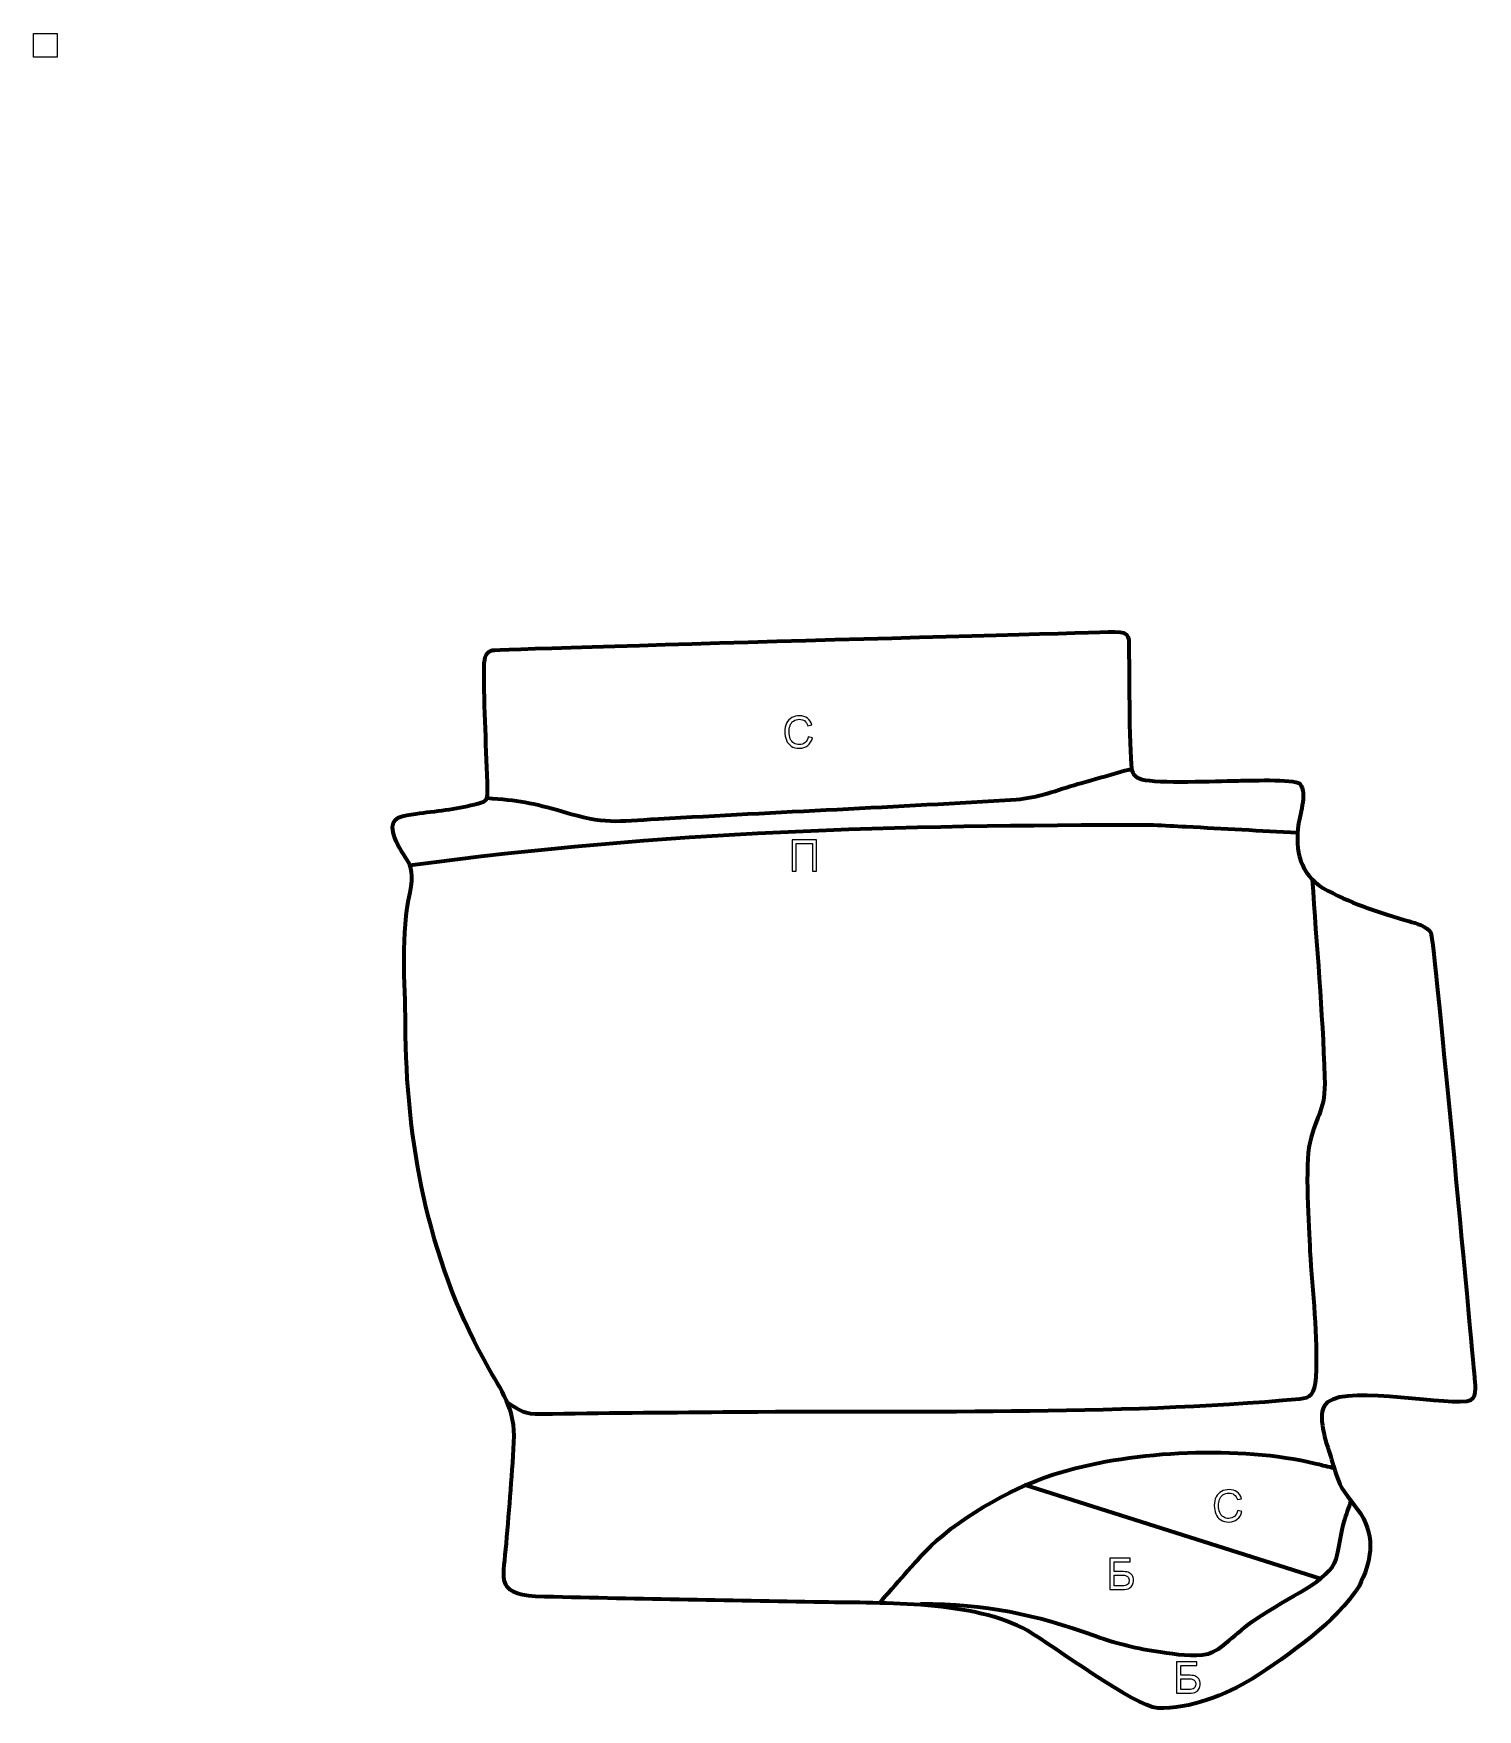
# Model space of a CAD drawing. Header units: millimetres. Extents: x 1073 to 1914, y -1 to 975.
import ezdxf

# ---------------------------------------------------------------- set-up
doc = ezdxf.new("R2010")
doc.units = ezdxf.units.MM
doc.header["$MEASUREMENT"] = 0
doc.header["$XCLIPFRAME"] = 0
for name, color, linetype in [('layer 1', 7, 'Continuous'), ('layer 2', 7, 'Continuous'), ('layer 3', 7, 'Continuous')]:
    doc.layers.add(name, color=color, linetype=linetype)
picture_1 = doc.add_image_def('image1.jpg', size_in_pixel=(71157, 71157))

msp = doc.modelspace()

# ---------------------------------------------------------------- linework, layer by layer
at = {"layer": 'layer 2', "color": 142}
for points, knots in [([(1524.0153, 565.3281), (1524.0153, 565.3281), (1526.4411, 564.7152), (1526.4411, 564.7152), (1526.4411, 564.7152), (1525.9347, 562.7277), (1525.0239, 561.2169), (1523.7089, 560.1742), (1523.7089, 560.1742), (1522.3938, 559.1315), (1520.7851, 558.6081), (1518.8827, 558.6081), (1518.8827, 558.6081), (1516.9165, 558.6081), (1515.3162, 559.0081), (1514.082, 559.8125), (1514.082, 559.8125), (1512.8479, 560.6126), (1511.9116, 561.7744), (1511.2689, 563.2938), (1511.2689, 563.2938), (1510.6263, 564.8174), (1510.3029, 566.4474), (1510.3029, 568.1923), (1510.3029, 568.1923), (1510.3029, 570.0946), (1510.6646, 571.7544), (1511.3924, 573.1716), (1511.3924, 573.1716), (1512.1201, 574.5888), (1513.1543, 575.6655), (1514.4949, 576.4018), (1514.4949, 576.4018), (1515.8355, 577.138), (1517.3123, 577.5041), (1518.9211, 577.5041), (1518.9211, 577.5041), (1520.7511, 577.5041), (1522.2874, 577.0402), (1523.5301, 576.1081), (1523.5301, 576.1081), (1524.7771, 575.1761), (1525.6453, 573.8696), (1526.1347, 572.1842), (1526.1347, 572.1842), (1526.1347, 572.1842), (1523.76, 571.6225), (1523.76, 571.6225), (1523.76, 571.6225), (1523.3386, 572.9503), (1522.7215, 573.9206), (1521.9172, 574.525), (1521.9172, 574.525), (1521.1128, 575.1335), (1520.0999, 575.4357), (1518.8785, 575.4357), (1518.8785, 575.4357), (1517.4783, 575.4357), (1516.3036, 575.0995), (1515.3631, 574.4271), (1515.3631, 574.4271), (1514.4225, 573.7546), (1513.7586, 572.8482), (1513.3798, 571.7161), (1513.3798, 571.7161), (1512.9968, 570.5798), (1512.8053, 569.4094), (1512.8053, 568.205), (1512.8053, 568.205), (1512.8053, 566.6516), (1513.0309, 565.294), (1513.482, 564.1364), (1513.482, 564.1364), (1513.9331, 562.9746), (1514.6353, 562.1106), (1515.5886, 561.5361), (1515.5886, 561.5361), (1516.5419, 560.9616), (1517.5719, 560.6764), (1518.6827, 560.6764), (1518.6827, 560.6764), (1520.0361, 560.6764), (1521.1767, 561.068), (1522.1129, 561.8468), (1522.1129, 561.8468), (1523.0492, 562.6299), (1523.6833, 563.7874), (1524.0153, 565.3281)], [0, 0, 0, 0, 0.04347826, 0.04347826, 0.04347826, 0.04347826, 0.08695652, 0.08695652, 0.08695652, 0.08695652, 0.13043478, 0.13043478, 0.13043478, 0.13043478, 0.17391304, 0.17391304, 0.17391304, 0.17391304, 0.2173913, 0.2173913, 0.2173913, 0.2173913, 0.26086957, 0.26086957, 0.26086957, 0.26086957, 0.30434783, 0.30434783, 0.30434783, 0.30434783, 0.34782609, 0.34782609, 0.34782609, 0.34782609, 0.39130435, 0.39130435, 0.39130435, 0.39130435, 0.43478261, 0.43478261, 0.43478261, 0.43478261, 0.47826087, 0.47826087, 0.47826087, 0.47826087, 0.52173913, 0.52173913, 0.52173913, 0.52173913, 0.56521739, 0.56521739, 0.56521739, 0.56521739, 0.60869565, 0.60869565, 0.60869565, 0.60869565, 0.65217391, 0.65217391, 0.65217391, 0.65217391, 0.69565217, 0.69565217, 0.69565217, 0.69565217, 0.73913043, 0.73913043, 0.73913043, 0.73913043, 0.7826087, 0.7826087, 0.7826087, 0.7826087, 0.82608696, 0.82608696, 0.82608696, 0.82608696, 0.86956522, 0.86956522, 0.86956522, 0.86956522, 0.91304348, 0.91304348, 0.91304348, 0.91304348, 1, 1, 1, 1]), ([(1514.5753, 505.1788), (1514.5753, 505.1788), (1528.8188, 505.1788), (1528.8188, 505.1788), (1528.8188, 505.1788), (1528.8188, 505.1788), (1528.8188, 487.0322), (1528.8188, 487.0322), (1528.8188, 487.0322), (1528.8188, 487.0322), (1526.4111, 487.0322), (1526.4111, 487.0322), (1526.4111, 487.0322), (1526.4111, 487.0322), (1526.4111, 503.0499), (1526.4111, 503.0499), (1526.4111, 503.0499), (1526.4111, 503.0499), (1516.983, 503.0499), (1516.983, 503.0499), (1516.983, 503.0499), (1516.983, 503.0499), (1516.983, 487.0322), (1516.983, 487.0322), (1516.983, 487.0322), (1516.983, 487.0322), (1514.5753, 487.0322), (1514.5753, 487.0322), (1514.5753, 487.0322), (1514.5753, 487.0322), (1514.5753, 505.1788), (1514.5753, 505.1788)], [0, 0, 0, 0, 0.11111111, 0.11111111, 0.11111111, 0.11111111, 0.22222222, 0.22222222, 0.22222222, 0.22222222, 0.33333333, 0.33333333, 0.33333333, 0.33333333, 0.44444444, 0.44444444, 0.44444444, 0.44444444, 0.55555556, 0.55555556, 0.55555556, 0.55555556, 0.66666667, 0.66666667, 0.66666667, 0.66666667, 0.77777778, 0.77777778, 0.77777778, 0.77777778, 1, 1, 1, 1]), ([(1774.2453, 114.6068), (1774.2453, 114.6068), (1776.6711, 113.9939), (1776.6711, 113.9939), (1776.6711, 113.9939), (1776.1647, 112.0064), (1775.2539, 110.4956), (1773.9389, 109.4529), (1773.9389, 109.4529), (1772.6238, 108.4102), (1771.0151, 107.8868), (1769.1127, 107.8868), (1769.1127, 107.8868), (1767.1464, 107.8868), (1765.5462, 108.2868), (1764.312, 109.0912), (1764.312, 109.0912), (1763.0779, 109.8913), (1762.1416, 111.0531), (1761.4989, 112.5725), (1761.4989, 112.5725), (1760.8563, 114.0961), (1760.5329, 115.7261), (1760.5329, 117.471), (1760.5329, 117.471), (1760.5329, 119.3733), (1760.8946, 121.0331), (1761.6224, 122.4503), (1761.6224, 122.4503), (1762.3501, 123.8675), (1763.3843, 124.9442), (1764.7249, 125.6805), (1764.7249, 125.6805), (1766.0655, 126.4167), (1767.5422, 126.7828), (1769.1511, 126.7828), (1769.1511, 126.7828), (1770.9811, 126.7828), (1772.5174, 126.3189), (1773.7601, 125.3868), (1773.7601, 125.3868), (1775.0071, 124.4548), (1775.8753, 123.1483), (1776.3647, 121.4629), (1776.3647, 121.4629), (1776.3647, 121.4629), (1773.99, 120.9012), (1773.99, 120.9012), (1773.99, 120.9012), (1773.5686, 122.229), (1772.9515, 123.1993), (1772.1472, 123.8037), (1772.1472, 123.8037), (1771.3428, 124.4122), (1770.3299, 124.7144), (1769.1085, 124.7144), (1769.1085, 124.7144), (1767.7082, 124.7144), (1766.5336, 124.3782), (1765.5931, 123.7058), (1765.5931, 123.7058), (1764.6525, 123.0333), (1763.9886, 122.1269), (1763.6098, 120.9948), (1763.6098, 120.9948), (1763.2268, 119.8585), (1763.0353, 118.6881), (1763.0353, 117.4837), (1763.0353, 117.4837), (1763.0353, 115.9303), (1763.2609, 114.5727), (1763.712, 113.4151), (1763.712, 113.4151), (1764.1631, 112.2533), (1764.8653, 111.3893), (1765.8186, 110.8148), (1765.8186, 110.8148), (1766.7719, 110.2403), (1767.8018, 109.9551), (1768.9127, 109.9551), (1768.9127, 109.9551), (1770.2661, 109.9551), (1771.4067, 110.3467), (1772.3429, 111.1255), (1772.3429, 111.1255), (1773.2792, 111.9086), (1773.9133, 113.0661), (1774.2453, 114.6068)], [0, 0, 0, 0, 0.04347826, 0.04347826, 0.04347826, 0.04347826, 0.08695652, 0.08695652, 0.08695652, 0.08695652, 0.13043478, 0.13043478, 0.13043478, 0.13043478, 0.17391304, 0.17391304, 0.17391304, 0.17391304, 0.2173913, 0.2173913, 0.2173913, 0.2173913, 0.26086957, 0.26086957, 0.26086957, 0.26086957, 0.30434783, 0.30434783, 0.30434783, 0.30434783, 0.34782609, 0.34782609, 0.34782609, 0.34782609, 0.39130435, 0.39130435, 0.39130435, 0.39130435, 0.43478261, 0.43478261, 0.43478261, 0.43478261, 0.47826087, 0.47826087, 0.47826087, 0.47826087, 0.52173913, 0.52173913, 0.52173913, 0.52173913, 0.56521739, 0.56521739, 0.56521739, 0.56521739, 0.60869565, 0.60869565, 0.60869565, 0.60869565, 0.65217391, 0.65217391, 0.65217391, 0.65217391, 0.69565217, 0.69565217, 0.69565217, 0.69565217, 0.73913043, 0.73913043, 0.73913043, 0.73913043, 0.7826087, 0.7826087, 0.7826087, 0.7826087, 0.82608696, 0.82608696, 0.82608696, 0.82608696, 0.86956522, 0.86956522, 0.86956522, 0.86956522, 0.91304348, 0.91304348, 0.91304348, 0.91304348, 1, 1, 1, 1]), ([(1699.73, 86.8438), (1699.73, 86.8438), (1711.6039, 86.8438), (1711.6039, 86.8438), (1711.6039, 86.8438), (1711.6039, 86.8438), (1711.6039, 84.6989), (1711.6039, 84.6989), (1711.6039, 84.6989), (1711.6039, 84.6989), (1702.1559, 84.6989), (1702.1559, 84.6989), (1702.1559, 84.6989), (1702.1559, 84.6989), (1702.1559, 79.0556), (1702.1559, 79.0556), (1702.1559, 79.0556), (1702.1559, 79.0556), (1706.5224, 79.0556), (1706.5224, 79.0556), (1706.5224, 79.0556), (1708.1353, 79.0556), (1709.4164, 78.9024), (1710.3697, 78.5917), (1710.3697, 78.5917), (1711.323, 78.2853), (1712.0848, 77.7065), (1712.6593, 76.8511), (1712.6593, 76.8511), (1713.2339, 75.9999), (1713.519, 75.0083), (1713.519, 73.8763), (1713.519, 73.8763), (1713.519, 72.9527), (1713.3147, 72.0888), (1712.9019, 71.2887), (1712.9019, 71.2887), (1712.4891, 70.4843), (1711.8762, 69.8289), (1711.0591, 69.3225), (1711.0591, 69.3225), (1710.2462, 68.8161), (1708.8546, 68.5607), (1706.8926, 68.5607), (1706.8926, 68.5607), (1706.8926, 68.5607), (1699.73, 68.5607), (1699.73, 68.5607), (1699.73, 68.5607), (1699.73, 68.5607), (1699.73, 86.8438), (1699.73, 86.8438)], [0, 0, 0, 0, 0.07142857, 0.07142857, 0.07142857, 0.07142857, 0.14285714, 0.14285714, 0.14285714, 0.14285714, 0.21428571, 0.21428571, 0.21428571, 0.21428571, 0.28571429, 0.28571429, 0.28571429, 0.28571429, 0.35714286, 0.35714286, 0.35714286, 0.35714286, 0.42857143, 0.42857143, 0.42857143, 0.42857143, 0.5, 0.5, 0.5, 0.5, 0.57142857, 0.57142857, 0.57142857, 0.57142857, 0.64285714, 0.64285714, 0.64285714, 0.64285714, 0.71428571, 0.71428571, 0.71428571, 0.71428571, 0.78571429, 0.78571429, 0.78571429, 0.78571429, 0.85714286, 0.85714286, 0.85714286, 0.85714286, 1, 1, 1, 1]), ([(1702.1559, 70.629), (1702.1559, 70.629), (1706.9948, 70.629), (1706.9948, 70.629), (1706.9948, 70.629), (1708.3013, 70.629), (1709.2802, 70.8929), (1709.9356, 71.4249), (1709.9356, 71.4249), (1710.5867, 71.9569), (1710.9144, 72.7527), (1710.9144, 73.8124), (1710.9144, 73.8124), (1710.9144, 74.57), (1710.7272, 75.1998), (1710.3526, 75.7063), (1710.3526, 75.7063), (1709.9781, 76.2127), (1709.4589, 76.5489), (1708.795, 76.7149), (1708.795, 76.7149), (1708.1268, 76.8809), (1706.9905, 76.9617), (1705.3861, 76.9617), (1705.3861, 76.9617), (1705.3861, 76.9617), (1702.1559, 76.9617), (1702.1559, 76.9617), (1702.1559, 76.9617), (1702.1559, 76.9617), (1702.1559, 70.629), (1702.1559, 70.629)], [0, 0, 0, 0, 0.11111111, 0.11111111, 0.11111111, 0.11111111, 0.22222222, 0.22222222, 0.22222222, 0.22222222, 0.33333333, 0.33333333, 0.33333333, 0.33333333, 0.44444444, 0.44444444, 0.44444444, 0.44444444, 0.55555556, 0.55555556, 0.55555556, 0.55555556, 0.66666667, 0.66666667, 0.66666667, 0.66666667, 0.77777778, 0.77777778, 0.77777778, 0.77777778, 1, 1, 1, 1]), ([(1738.5645, 26.464), (1738.5645, 26.464), (1750.4384, 26.464), (1750.4384, 26.464), (1750.4384, 26.464), (1750.4384, 26.464), (1750.4384, 24.3191), (1750.4384, 24.3191), (1750.4384, 24.3191), (1750.4384, 24.3191), (1740.9904, 24.3191), (1740.9904, 24.3191), (1740.9904, 24.3191), (1740.9904, 24.3191), (1740.9904, 18.6758), (1740.9904, 18.6758), (1740.9904, 18.6758), (1740.9904, 18.6758), (1745.3569, 18.6758), (1745.3569, 18.6758), (1745.3569, 18.6758), (1746.9698, 18.6758), (1748.2509, 18.5226), (1749.2042, 18.2119), (1749.2042, 18.2119), (1750.1575, 17.9055), (1750.9193, 17.3267), (1751.4938, 16.4713), (1751.4938, 16.4713), (1752.0684, 15.6201), (1752.3535, 14.6285), (1752.3535, 13.4965), (1752.3535, 13.4965), (1752.3535, 12.5729), (1752.1492, 11.709), (1751.7364, 10.9089), (1751.7364, 10.9089), (1751.3236, 10.1045), (1750.7107, 9.4491), (1749.8936, 8.9427), (1749.8936, 8.9427), (1749.0807, 8.4363), (1747.6891, 8.1809), (1745.7271, 8.1809), (1745.7271, 8.1809), (1745.7271, 8.1809), (1738.5645, 8.1809), (1738.5645, 8.1809), (1738.5645, 8.1809), (1738.5645, 8.1809), (1738.5645, 26.464), (1738.5645, 26.464)], [0, 0, 0, 0, 0.07142857, 0.07142857, 0.07142857, 0.07142857, 0.14285714, 0.14285714, 0.14285714, 0.14285714, 0.21428571, 0.21428571, 0.21428571, 0.21428571, 0.28571429, 0.28571429, 0.28571429, 0.28571429, 0.35714286, 0.35714286, 0.35714286, 0.35714286, 0.42857143, 0.42857143, 0.42857143, 0.42857143, 0.5, 0.5, 0.5, 0.5, 0.57142857, 0.57142857, 0.57142857, 0.57142857, 0.64285714, 0.64285714, 0.64285714, 0.64285714, 0.71428571, 0.71428571, 0.71428571, 0.71428571, 0.78571429, 0.78571429, 0.78571429, 0.78571429, 0.85714286, 0.85714286, 0.85714286, 0.85714286, 1, 1, 1, 1]), ([(1740.9904, 10.2492), (1740.9904, 10.2492), (1745.8293, 10.2492), (1745.8293, 10.2492), (1745.8293, 10.2492), (1747.1358, 10.2492), (1748.1147, 10.5131), (1748.7701, 11.0451), (1748.7701, 11.0451), (1749.4212, 11.5771), (1749.7489, 12.3729), (1749.7489, 13.4326), (1749.7489, 13.4326), (1749.7489, 14.1902), (1749.5617, 14.82), (1749.1871, 15.3265), (1749.1871, 15.3265), (1748.8126, 15.8329), (1748.2934, 16.1691), (1747.6295, 16.3351), (1747.6295, 16.3351), (1746.9613, 16.5011), (1745.825, 16.5819), (1744.2206, 16.5819), (1744.2206, 16.5819), (1744.2206, 16.5819), (1740.9904, 16.5819), (1740.9904, 16.5819), (1740.9904, 16.5819), (1740.9904, 16.5819), (1740.9904, 10.2492), (1740.9904, 10.2492)], [0, 0, 0, 0, 0.11111111, 0.11111111, 0.11111111, 0.11111111, 0.22222222, 0.22222222, 0.22222222, 0.22222222, 0.33333333, 0.33333333, 0.33333333, 0.33333333, 0.44444444, 0.44444444, 0.44444444, 0.44444444, 0.55555556, 0.55555556, 0.55555556, 0.55555556, 0.66666667, 0.66666667, 0.66666667, 0.66666667, 0.77777778, 0.77777778, 0.77777778, 0.77777778, 1, 1, 1, 1])]:
    msp.add_open_spline(points, degree=3, knots=knots, dxfattribs=at)
at = {"layer": 'layer 2', "color": 142, "lineweight": 158}
for points, knots in [([(1336.7965, 529.6183), (1354.7417, 528.3241), (1363.5517, 526.8937), (1380.8679, 521.6995), (1380.8679, 521.6995), (1405.5784, 514.2873), (1411.7604, 516.0126), (1436.7675, 517.4625), (1436.7675, 517.4625), (1506.1761, 521.4627), (1575.6529, 524.4026), (1645.0353, 528.8174), (1645.0353, 528.8174), (1657.4736, 529.6089), (1669.2277, 534.3712), (1681.1008, 537.7814), (1681.1008, 537.7814), (1691.5424, 540.7413), (1701.9839, 543.7014), (1712.4254, 546.6613)], [0, 0, 0, 0, 0.16666667, 0.16666667, 0.16666667, 0.16666667, 0.33333333, 0.33333333, 0.33333333, 0.33333333, 0.5, 0.5, 0.5, 0.5, 0.66666667, 0.66666667, 0.66666667, 0.66666667, 1, 1, 1, 1]), ([(1291.8071, 490.4853), (1441.3556, 510.5228), (1573.9078, 513.9574), (1725.0414, 514.0009), (1725.0414, 514.0009), (1731.4049, 513.6549), (1737.7685, 513.309), (1744.1321, 512.9631), (1744.1321, 512.9631), (1765.7681, 511.7869), (1787.4043, 510.6106), (1809.0403, 509.4344)], [0, 0, 0, 0, 0.25, 0.25, 0.25, 0.25, 0.5, 0.5, 0.5, 0.5, 1, 1, 1, 1]), ([(1817.5834, 482.1903), (1820.127, 443.9227), (1823.5198, 405.2707), (1824.8431, 366.9751), (1824.8431, 366.9751), (1825.5411, 346.777), (1820.1498, 346.2385), (1816.125, 328.7988), (1816.125, 328.7988), (1813.3014, 315.8303), (1815.5551, 279.9413), (1816.2806, 265.7925), (1816.2806, 265.7925), (1817.6687, 242.2081), (1820.9493, 215.6131), (1819.6848, 192.2561), (1819.6848, 192.2561), (1819.1348, 182.0959), (1816.0985, 179.9775), (1810.4161, 179.4584), (1810.4161, 179.4584), (1702.6814, 169.6143), (1582.1653, 172.9006), (1474.3037, 171.7954), (1474.3037, 171.7954), (1439.0428, 171.4341), (1403.706, 171.2745), (1368.4546, 170.6907), (1368.4546, 170.6907), (1358.2578, 170.5154), (1357.024, 172.4065), (1348.731, 177.2422)], [0, 0, 0, 0, 0.11111111, 0.11111111, 0.11111111, 0.11111111, 0.22222222, 0.22222222, 0.22222222, 0.22222222, 0.33333333, 0.33333333, 0.33333333, 0.33333333, 0.44444444, 0.44444444, 0.44444444, 0.44444444, 0.55555556, 0.55555556, 0.55555556, 0.55555556, 0.66666667, 0.66666667, 0.66666667, 0.66666667, 0.77777778, 0.77777778, 0.77777778, 0.77777778, 1, 1, 1, 1]), ([(1565.3807, 60.6979), (1575.0402, 71.4153), (1585.195, 83.8062), (1595.4147, 93.7626), (1595.4147, 93.7626), (1614.5017, 112.3586), (1646.1077, 129.4414), (1671.4906, 136.9924), (1671.4906, 136.9924), (1713.8637, 149.5977), (1775.5759, 152.5322), (1819.3121, 142.0023), (1819.3121, 142.0023), (1819.3121, 142.0023), (1820.1935, 141.7901), (1820.1935, 141.7901), (1820.1935, 141.7901), (1823.5713, 140.9839), (1826.9493, 140.1781), (1830.3273, 139.373)], [0, 0, 0, 0, 0.16666667, 0.16666667, 0.16666667, 0.16666667, 0.33333333, 0.33333333, 0.33333333, 0.33333333, 0.5, 0.5, 0.5, 0.5, 0.66666667, 0.66666667, 0.66666667, 0.66666667, 1, 1, 1, 1]), ([(1589.4517, 60.2874), (1627.9638, 60.058), (1654.9323, 54.5124), (1691.2971, 41.5208), (1691.2971, 41.5208), (1704.5427, 36.7887), (1714.9721, 34.3008), (1729.1293, 32.2392), (1729.1293, 32.2392), (1738.4896, 30.8761), (1747.99, 29.1449), (1756.9244, 31.1779), (1756.9244, 31.1779), (1764.2645, 32.848), (1773.1785, 43.3633), (1784.4194, 51.1362), (1784.4194, 51.1362), (1804.1874, 64.8055), (1827.3771, 73.2187), (1831.5985, 86.3313), (1831.5985, 86.3313), (1833.2475, 91.4539), (1834.4848, 103.0921), (1836.1964, 108.1947), (1836.1964, 108.1947), (1837.5362, 112.1888), (1838.8859, 116.1797), (1840.2322, 120.1716)], [0, 0, 0, 0, 0.125, 0.125, 0.125, 0.125, 0.25, 0.25, 0.25, 0.25, 0.375, 0.375, 0.375, 0.375, 0.5, 0.5, 0.5, 0.5, 0.625, 0.625, 0.625, 0.625, 0.75, 0.75, 0.75, 0.75, 1, 1, 1, 1])]:
    msp.add_open_spline(points, degree=3, knots=knots, dxfattribs=at)
msp.add_open_spline([(1649.863, 129.8217), (1649.863, 129.8217), (1822.5068, 74.9036), (1822.5068, 74.9036)], degree=3, dxfattribs=at)
at = {"layer": 'layer 3', "color": 242, "lineweight": 158}
msp.add_open_spline([(1295.4368, 520.403), (1288.3573, 519.2306), (1279.8762, 519.2055), (1282.2418, 509.5844), (1282.2418, 509.5844), (1286.0964, 493.9074), (1296.2732, 494.8646), (1292.0775, 474.5826), (1292.0775, 474.5826), (1286.4972, 451.2259), (1289.1741, 421.8171), (1289.3683, 397.6538), (1289.3683, 397.6538), (1289.6049, 329.518), (1302.371, 262.2176), (1335.1311, 202.2509), (1335.1311, 202.2509), (1343.1184, 187.4917), (1352.7882, 175.7183), (1352.6019, 158.0625), (1352.6019, 158.0625), (1351.8145, 137.335), (1349.7587, 116.0801), (1348.1569, 95.3576), (1348.1569, 95.3576), (1346.7072, 76.8183), (1341.1869, 65.7137), (1365.174, 64.4875), (1365.174, 64.4875), (1420.937, 63.1072), (1476.7746, 62.1062), (1532.5484, 61.1541), (1532.5484, 61.1541), (1567.7287, 60.5618), (1621.0277, 62.1167), (1651.675, 44.5972), (1651.675, 44.5972), (1667.0038, 35.6792), (1713.8804, 0.4103), (1727.5764, -0.5007), (1727.5764, -0.5007), (1746.4546, -1.3175), (1766.94, 7.2686), (1782.9066, 16.7332), (1782.9066, 16.7332), (1803.5492, 30.1677), (1831.789, 49.6048), (1844.9324, 70.4934), (1844.9324, 70.4934), (1851.8999, 84.7309), (1854.6083, 98.3533), (1846.0027, 112.5582), (1846.0027, 112.5582), (1834.7672, 127.9405), (1834.3698, 124.9821), (1828.8737, 144.3658), (1828.8737, 144.3658), (1826.4446, 151.8601), (1820.5459, 168.192), (1824.5241, 175.3867), (1824.5241, 175.3867), (1832.0721, 189.0371), (1890.7887, 175.8242), (1907.4596, 178.1066), (1907.4596, 178.1066), (1913.8823, 178.9861), (1912.6501, 186.6293), (1912.1976, 191.5492), (1912.1976, 191.5492), (1912.1976, 191.5492), (1888.6934, 447.3365), (1886.7267, 451.1133), (1886.7267, 451.1133), (1884.76, 454.8901), (1877.8708, 456.6864), (1874.0375, 457.811), (1874.0375, 457.811), (1857.1477, 462.7702), (1842.3937, 467.3254), (1826.6895, 475.5848), (1826.6895, 475.5848), (1811.8415, 483.394), (1807.8207, 495.7303), (1809.2012, 511.7097), (1809.2012, 511.7097), (1809.8846, 519.62), (1815.1573, 531.7048), (1810.3089, 538.0367), (1810.3089, 538.0367), (1807.3876, 540.7841), (1778.7998, 539.7367), (1773.0692, 539.6293), (1773.0692, 539.6293), (1762.4315, 539.4562), (1727.3579, 538.135), (1718.5343, 540.4205), (1718.5343, 540.4205), (1715.7335, 541.2164), (1713.5328, 542.6757), (1712.7123, 545.264), (1712.7123, 545.264), (1710.9188, 550.9215), (1710.9311, 604.238), (1710.8197, 614.3466), (1710.8197, 614.3466), (1710.7341, 622.3033), (1711.9881, 626.5763), (1702.8128, 626.4422), (1702.8128, 626.4422), (1702.8128, 626.4422), (1343.2527, 616.4802), (1339.9944, 615.6324), (1339.9944, 615.6324), (1336.7361, 614.7846), (1335.2326, 612.4153), (1335.1415, 605.8309), (1335.1415, 605.8309), (1334.9569, 582.0362), (1336.6341, 557.7805), (1337.1931, 533.9314), (1337.1931, 533.9314), (1337.3435, 527.5122), (1335.9157, 527.5068), (1329.618, 525.8651), (1329.618, 525.8651), (1318.436, 522.9499), (1306.8473, 522.0467), (1295.4368, 520.403)], degree=3, knots=[0, 0, 0, 0, 0.03030303, 0.03030303, 0.03030303, 0.03030303, 0.06060606, 0.06060606, 0.06060606, 0.06060606, 0.09090909, 0.09090909, 0.09090909, 0.09090909, 0.12121212, 0.12121212, 0.12121212, 0.12121212, 0.15151515, 0.15151515, 0.15151515, 0.15151515, 0.18181818, 0.18181818, 0.18181818, 0.18181818, 0.21212121, 0.21212121, 0.21212121, 0.21212121, 0.24242424, 0.24242424, 0.24242424, 0.24242424, 0.27272727, 0.27272727, 0.27272727, 0.27272727, 0.3030303, 0.3030303, 0.3030303, 0.3030303, 0.33333333, 0.33333333, 0.33333333, 0.33333333, 0.36363636, 0.36363636, 0.36363636, 0.36363636, 0.39393939, 0.39393939, 0.39393939, 0.39393939, 0.42424242, 0.42424242, 0.42424242, 0.42424242, 0.45454545, 0.45454545, 0.45454545, 0.45454545, 0.48484848, 0.48484848, 0.48484848, 0.48484848, 0.51515152, 0.51515152, 0.51515152, 0.51515152, 0.54545455, 0.54545455, 0.54545455, 0.54545455, 0.57575758, 0.57575758, 0.57575758, 0.57575758, 0.60606061, 0.60606061, 0.60606061, 0.60606061, 0.63636364, 0.63636364, 0.63636364, 0.63636364, 0.66666667, 0.66666667, 0.66666667, 0.66666667, 0.6969697, 0.6969697, 0.6969697, 0.6969697, 0.72727273, 0.72727273, 0.72727273, 0.72727273, 0.75757576, 0.75757576, 0.75757576, 0.75757576, 0.78787879, 0.78787879, 0.78787879, 0.78787879, 0.81818182, 0.81818182, 0.81818182, 0.81818182, 0.84848485, 0.84848485, 0.84848485, 0.84848485, 0.87878788, 0.87878788, 0.87878788, 0.87878788, 0.90909091, 0.90909091, 0.90909091, 0.90909091, 0.93939394, 0.93939394, 0.93939394, 0.93939394, 1, 1, 1, 1], dxfattribs=at)

# ---------------------------------------------------------------- pictures from other files: only their frames are drawn
at = {"layer": 'layer 1', "color": 0}
image = msp.add_image(picture_1, insert=(1057.9428, -13.5659), size_in_units=(988.2917, 988.2917), dxfattribs=at)
image.set_boundary_path([(1057.943, -13.566), (2046.24, 974.731)])
image.dxf.flags = 3

doc.saveas('drawing.dxf')
